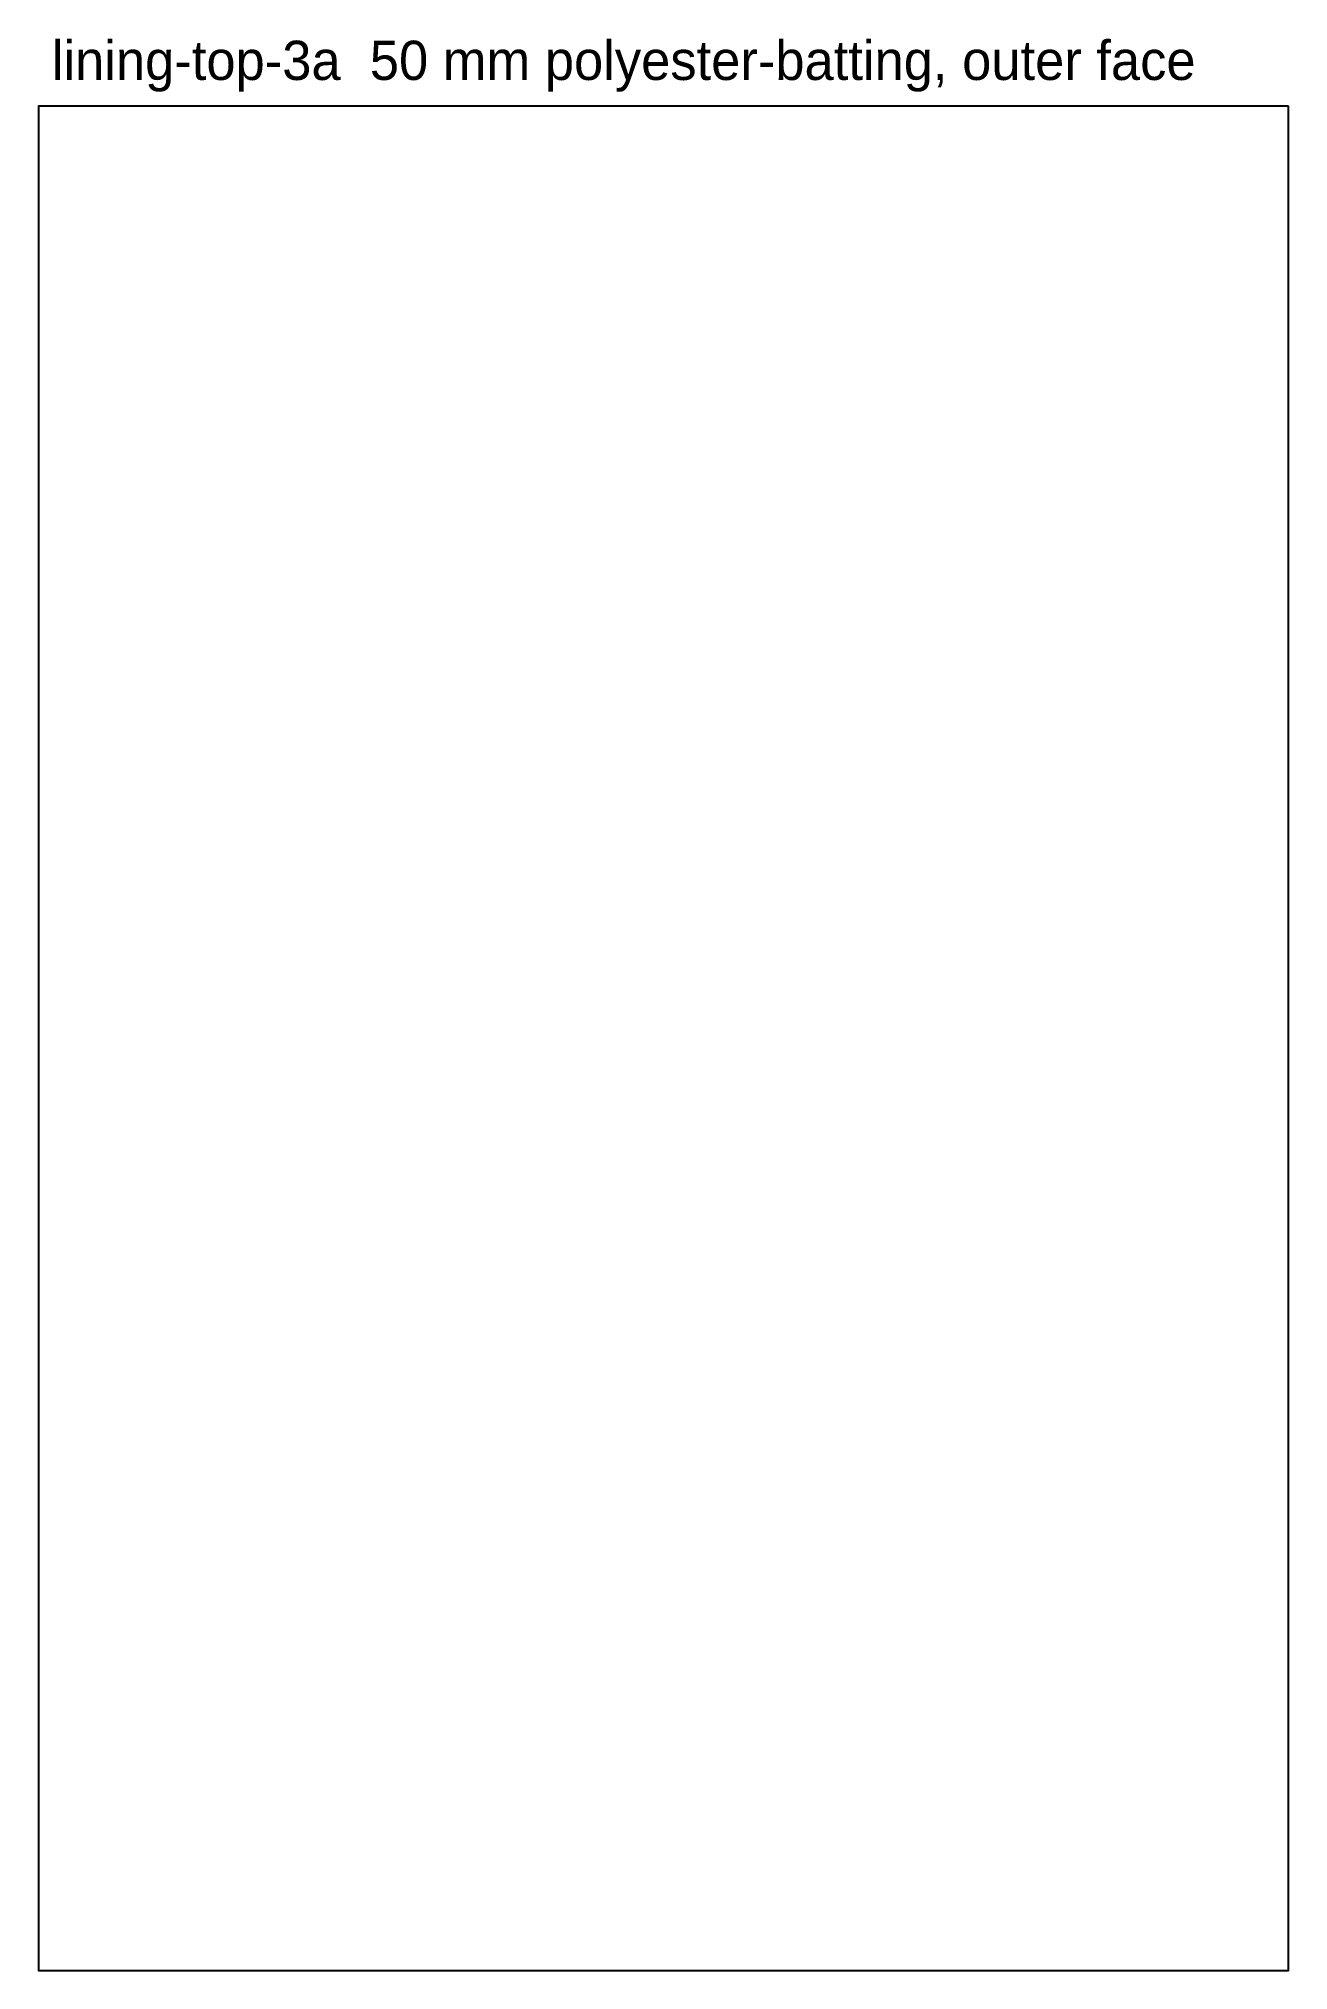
# Model space of a CAD drawing. Header units: millimetres. Extents: x 0 to 191, y 0 to 295.
import ezdxf

# ---------------------------------------------------------------- set-up
doc = ezdxf.new("R2010")
doc.units = ezdxf.units.MM
doc.layers.add('CUT_OUTSIDE', color=1, linetype='Continuous')
doc.layers.add('NOTES', color=7, linetype='Continuous')

msp = doc.modelspace()

# ---------------------------------------------------------------- linework, layer by layer
at = {"layer": 'CUT_OUTSIDE'}
msp.add_lwpolyline([(191, 285), (0, 285), (0, 0), (191, 0), (191, 285)], close=True, dxfattribs=at)

# ---------------------------------------------------------------- texts
at = {"layer": 'NOTES'}
msp.add_text('lining-top-3a  50 mm polyester-batting, outer face', height=6, dxfattribs=at).set_placement((2, 289))

doc.saveas('drawing.dxf')
